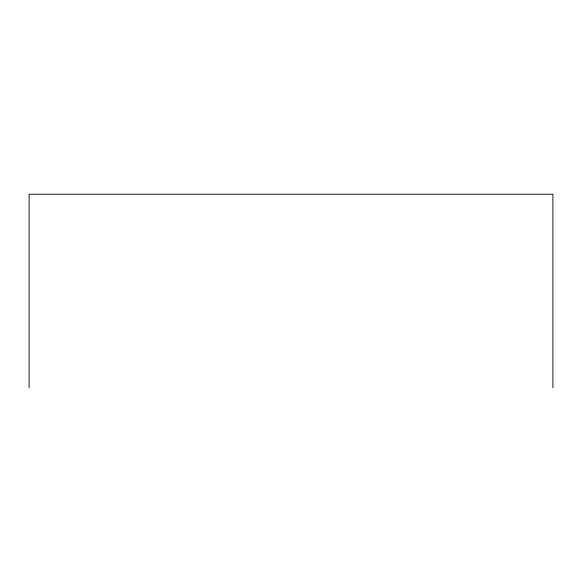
<?xml version="1.0" encoding="UTF-8"?>
<svg xmlns="http://www.w3.org/2000/svg" width="582" height="582" viewBox="0 0 582 582"><rect width="100%" height="100%" fill="white"/><g stroke="black" fill="none" stroke-linecap="round" stroke-linejoin="round"><path stroke-width="0.87" d="M552.9 387.794L552.9 194.206L29.1 194.206L29.1 387.794"/></g></svg>
